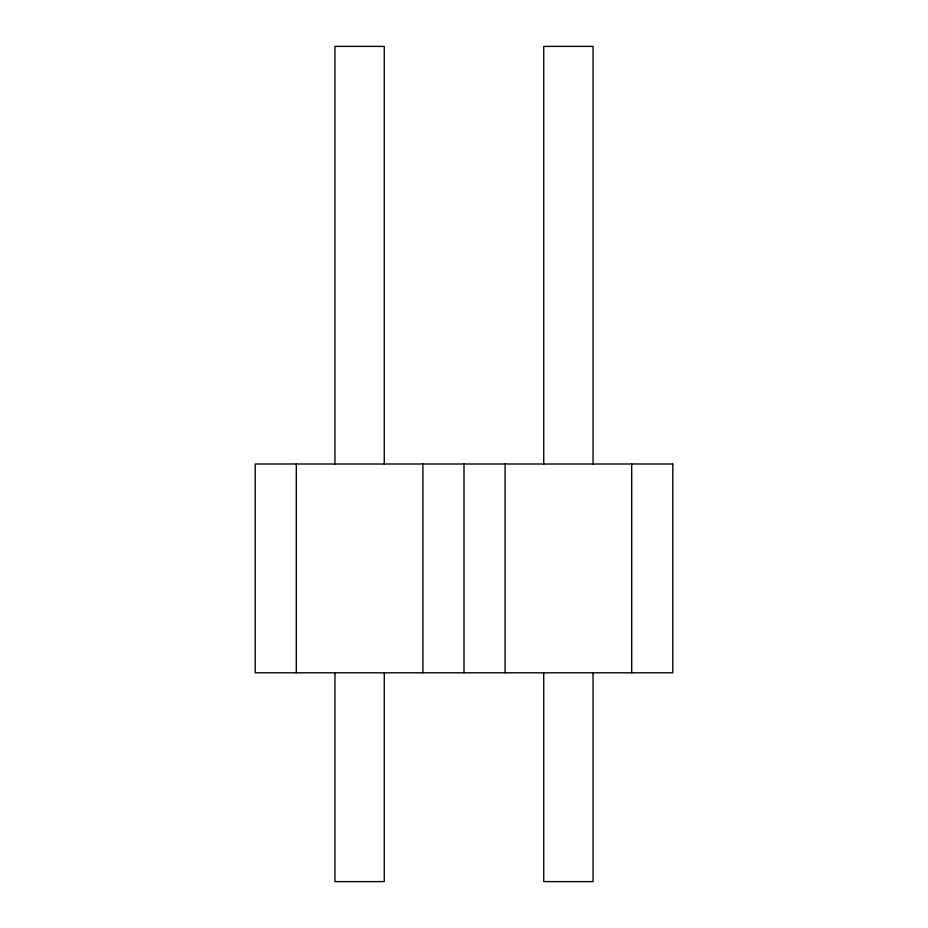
<?xml version="1.0" encoding="UTF-8"?>
<svg xmlns="http://www.w3.org/2000/svg" width="928" height="928" viewBox="0 0 928 928"><rect width="100%" height="100%" fill="white"/><g stroke="black" fill="none" stroke-linecap="round" stroke-linejoin="round"><path stroke-width="1.39" d="M631.701 464L631.701 672.8M593.062 464L593.062 46.4L543.738 46.4L543.738 464M593.062 672.8L593.062 881.6L543.738 881.6L543.738 672.8M505.099 464L505.099 672.8M464 464L464 672.8M422.901 464L422.901 672.8M384.262 464L384.262 46.4L334.938 46.4L334.938 464M384.262 672.8L384.262 881.6L334.938 881.6L334.938 672.8M296.299 464L296.299 672.8M672.8 464L255.2 464L255.2 672.8L672.8 672.8L672.8 464"/></g></svg>
